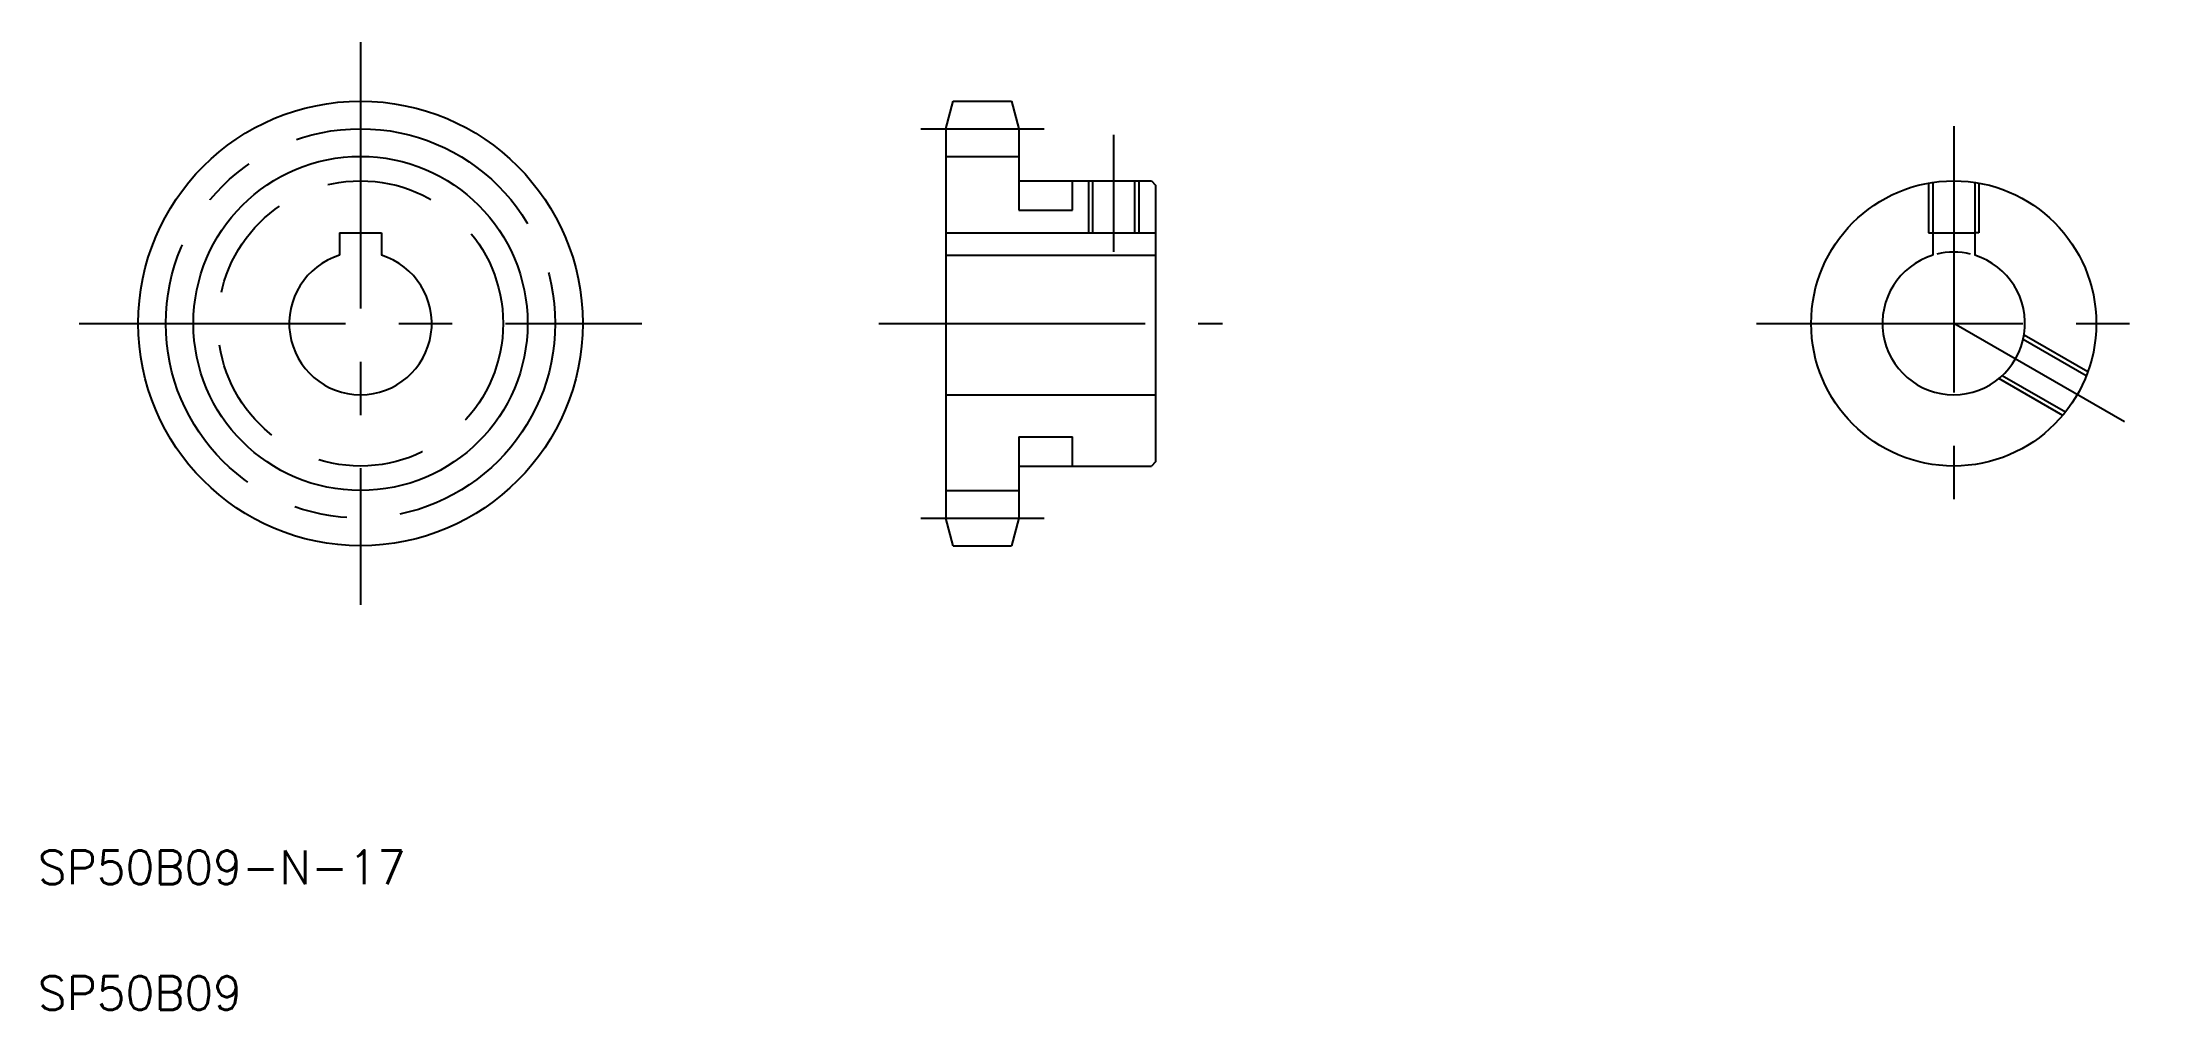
# Model space of a CAD drawing. Extents: x 11 to 262, y 10 to 125.
import ezdxf

# ---------------------------------------------------------------- set-up
doc = ezdxf.new("R2010")
doc.units = 0
doc.linetypes.add('CENTER', pattern=[50.8, 31.75, -6.35, 6.35, -6.35])
doc.linetypes.add('DASHED', pattern=[19.05, 12.7, -6.35])
doc.layers.get('0').update_dxf_attribs({"linetype": 'CONTINUOUS'})
doc.layers.add('CENTER', color=1, linetype='CENTER')
doc.styles.get("Standard").update_dxf_attribs({"font": 'txt', "bigfont": 'BIGFONT'})

msp = doc.modelspace()

# ---------------------------------------------------------------- linework, layer by layer
at = {"color": 7, "linetype": 'CONTINUOUS'}
for p, q in [((118.27, 115.04), (119.15, 118.33)), ((119.15, 118.33), (126.09, 118.33)), ((126.09, 118.33), (126.97, 115.04)), ((118.27, 115.04), (118.27, 68.62)), ((126.97, 115.04), (126.97, 108.83)), ((118.27, 111.75), (126.97, 111.75)), ((126.97, 108.83), (142.77, 108.83)), ((135.77, 108.83), (135.77, 102.63)), ((140.77, 108.83), (140.77, 102.63)), ((142.77, 108.83), (143.27, 108.33)), ((143.27, 108.33), (143.27, 75.33)), ((45.97, 102.63), (45.97, 99.95)), ((45.97, 102.63), (50.97, 102.63)), ((50.97, 102.63), (50.97, 99.95)), ((118.27, 102.63), (143.27, 102.63)), ((235.94, 102.63), (235.94, 99.95)), ((235.94, 102.63), (240.94, 102.63)), ((240.94, 102.63), (240.94, 99.95)), ((118.27, 99.95), (143.27, 99.95)), ((118.27, 83.33), (143.27, 83.33)), ((126.97, 74.83), (126.97, 68.62)), ((126.97, 74.83), (142.77, 74.83)), ((126.97, 73.47), (126.97, 73.47)), ((143.27, 75.33), (142.77, 74.83)), ((118.27, 71.91), (126.97, 71.91)), ((119.15, 65.33), (118.27, 68.62)), ((126.97, 68.62), (126.09, 65.33)), ((119.15, 65.33), (126.09, 65.33))]:
    msp.add_line(p, q, dxfattribs=at)
at = {"color": 3, "linetype": 'DASHED'}
for p, q in [((126.97, 108.83), (126.97, 105.33)), ((133.37, 105.33), (133.37, 108.83)), ((235.44, 108.56), (235.44, 102.63)), ((235.94, 108.64), (235.94, 102.63)), ((240.94, 108.64), (240.94, 102.63)), ((241.44, 108.56), (241.44, 102.63)), ((126.97, 105.33), (133.37, 105.33)), ((235.44, 102.63), (235.94, 102.63)), ((241.44, 102.63), (240.94, 102.63)), ((254.25, 85.58), (246.73, 89.93)), ((254.43, 86.06), (246.83, 90.45)), ((251.75, 81.25), (244.23, 85.6)), ((251.43, 80.86), (243.83, 85.25)), ((126.97, 78.33), (133.37, 78.33)), ((126.97, 78.33), (126.97, 74.83)), ((133.37, 74.83), (133.37, 78.33))]:
    msp.add_line(p, q, dxfattribs=at)
at = {"color": 3, "linetype": 'CONTINUOUS'}
for p, q in [((135.27, 108.83), (135.27, 102.63)), ((141.27, 108.83), (141.27, 102.63))]:
    msp.add_line(p, q, dxfattribs=at)
at = {"color": 7, "linetype": 'CONTINUOUS'}
for centre, radius in [((48.47, 91.83), 26.5), ((238.44, 91.83), 17)]:
    msp.add_circle(centre, radius, dxfattribs=at)
at = {"color": 3, "linetype": 'CONTINUOUS'}
msp.add_circle((48.47, 91.83), 19.92, dxfattribs=at)
at = {"color": 3, "linetype": 'DASHED'}
msp.add_circle((48.47, 91.83), 17, dxfattribs=at)
at = {"color": 7, "linetype": 'CONTINUOUS'}
for centre in [(48.47, 91.83), (238.44, 91.83)]:
    msp.add_arc(centre, 8.5, 107.1046, 72.8954, dxfattribs=at)
at = {"color": 3, "linetype": 'CONTINUOUS'}
msp.add_arc((238.44, 91.83), 8.5, 76.391, 103.609, dxfattribs=at)
at = {"layer": 'CENTER', "color": 1, "linetype": 'CENTER'}
for p, q in [((48.47, 125.36), (48.47, 58.29)), ((115.27, 115.04), (129.97, 115.04)), ((138.27, 114.33), (138.27, 100.38)), ((238.44, 115.33), (238.44, 68.33)), ((14.94, 91.83), (82.01, 91.83)), ((110.27, 91.83), (151.27, 91.83)), ((214.94, 91.83), (261.94, 91.83)), ((258.79, 80.08), (238.44, 91.83)), ((115.27, 68.62), (129.97, 68.62))]:
    msp.add_line(p, q, dxfattribs=at)
msp.add_circle((48.47, 91.83), 23.21, dxfattribs=at)

# ---------------------------------------------------------------- texts
at = {"color": 7, "linetype": 'CONTINUOUS'}
for s, p in [('SP50B09-N-17', (10, 25)), ('SP50B09', (10, 10))]:
    msp.add_text(s, height=4, dxfattribs=at).set_placement(p)

doc.saveas('drawing.dxf')
